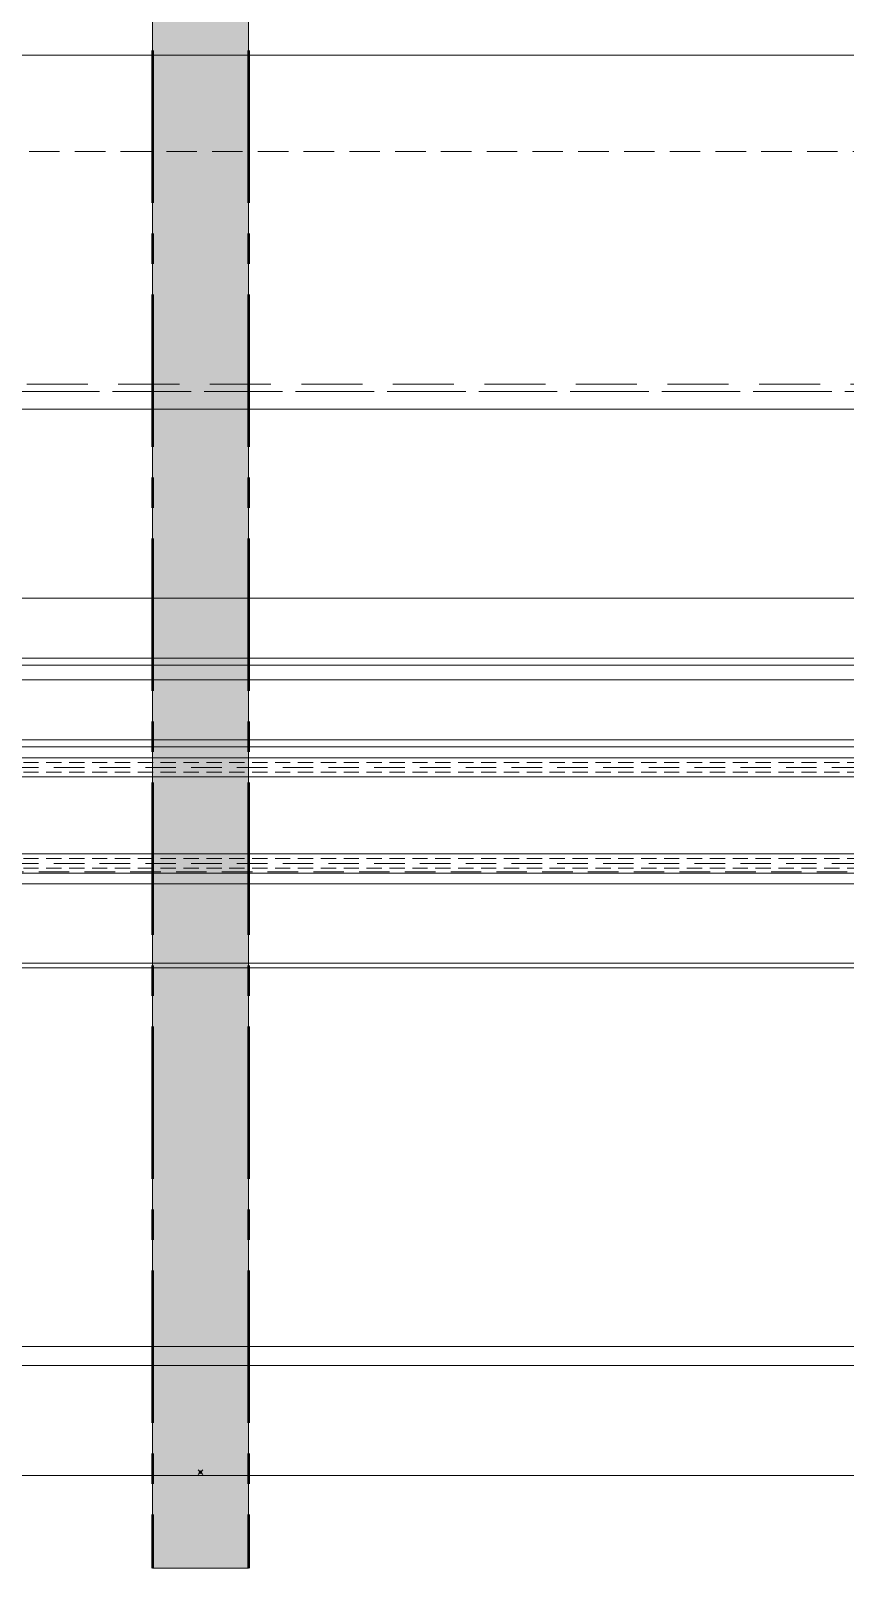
# Model space of a CAD drawing. Header units: millimetres. Extents: x -20000 to 230000, y -17405 to 24510.
# Drawn here: x 64964.7 to 65134.2, y -6097.1 to -5777 of the extents above; entities that cross this region are included whole.
import ezdxf
from ezdxf.enums import TextEntityAlignment as Align

# ---------------------------------------------------------------- set-up
doc = ezdxf.new("R2010")
doc.units = ezdxf.units.MM
doc.header["$PDMODE"] = 35
doc.header["$PDSIZE"] = 0.5
doc.linetypes.add('AXES', pattern=[50.8, 31.75, -6.35, 6.35, -6.35])
doc.linetypes.add('CACHE', pattern=[9.525, 6.35, -3.175])
doc.layers.get('0').update_dxf_attribs({"lineweight": 13})
doc.layers.add('0 - Invisible', color=43, linetype='Continuous', lineweight=0, plot=False)
for name, color, linetype, lineweight in [('1 - Aluminium', 150, 'Continuous', 13), ('1 - Axe', 1, 'AXES', 0), ('1 - INTERROMPU', 253, 'CACHE', 13), ('1 - PVC', 7, 'Continuous', 13), ('1 - Vitrage', 252, 'Continuous', 13)]:
    doc.layers.add(name, color=color, linetype=linetype, lineweight=lineweight)
doc.layers.add('1 - Cache', color=7, linetype='Continuous', lineweight=0, true_color=0xffffff)
doc.styles.get("Standard").update_dxf_attribs({"font": 'ARIALUNI.TTF'})

# ---------------------------------------------------------------- blocks, each defined once
blk = doc.blocks.new('*U802')
at = {"layer": '1 - PVC', "linetype": 'ByBlock'}
blk.add_lwpolyline([(-340, 98), (340, 98)], dxfattribs=at)
for tag, p in [('PA1', (-320, 103)), ('PA2', (320, 103))]:
    blk.add_attdef(tag, text='', height=4).set_placement(p, align=Align.MIDDLE_CENTER)
blk = doc.blocks.new('*U798')
at = {"layer": '1 - Aluminium', "linetype": 'CACHE', "ltscale": 2}
blk.add_lwpolyline([(338.5, 0), (-338.5, 0), (-338.5, 70)], dxfattribs=at)
blk.add_lwpolyline([(338.5, 1.5), (-338.5, 1.5), (-338.5, 0), (338.5, 0)], close=True, dxfattribs=at)
blk = doc.blocks.new('*U804')
at = {"layer": '1 - PVC'}
for p, q in [((9, -1), (9, 518)), ((8, 512), (8, 5)), ((-51, 501.88), (-51, 15.12)), ((-38.5, 20), (-38.5, 497)), ((-37, 497), (-37, 20)), ((-8.5, 18), (-8.5, 499))]:
    blk.add_line(p, q, dxfattribs=at)
at = {"layer": '1 - Vitrage', "linetype": 'CACHE', "ltscale": 0.5}
for p, q in [((-33.75, 510.56), (-33.75, 6.44)), ((-31.75, 510.56), (-31.75, 6.44)), ((-13.75, 510.56), (-13.75, 6.44)), ((-11.75, 510.56), (-11.75, 6.44))]:
    blk.add_line(p, q, dxfattribs=at)
at = {"layer": '1 - Vitrage', "linetype": 'CACHE'}
for p, q in [((-32.75, 510.56), (-32.75, 6.44)), ((-12.75, 510.56), (-12.75, 6.44))]:
    blk.add_line(p, q, dxfattribs=at)
at = {"layer": '1 - Vitrage'}
for points in [[(-34.75, 510.56), (-30.75, 510.56), (-30.75, 6.44), (-34.75, 6.44)], [(-10.75, 510.56), (-14.75, 510.56), (-14.75, 6.44), (-10.75, 6.44)]]:
    blk.add_lwpolyline(points, close=True, dxfattribs=at)
blk = doc.blocks.new('*U803')
at = {"layer": '1 - PVC'}
for p, q in [((15.12, 60), (595.88, 60)), ((591, 47.5), (20, 47.5)), ((20, 46), (591, 46))]:
    blk.add_line(p, q, dxfattribs=at)
blk = doc.blocks.new('*U840')
at = {"layer": '1 - PVC', "linetype": 'ByBlock'}
for p, q in [((737, 1.3), (8, 1.3)), ((6.9, -193.8), (738.1, -193.8)), ((738.1, -197.82), (6.9, -197.82)), ((15, -220.66), (730, -220.66))]:
    blk.add_line(p, q, dxfattribs=at)
blk = doc.blocks.new('*U810')
at = {"layer": '1 - Cache'}
blk.add_hatch(color=256, dxfattribs=at).paths.add_polyline_path([(-10, 20), (-10, -550), (10, -550), (10, 20)])
at = {"layer": '0 - Invisible'}
blk.add_lwpolyline([(-10, 20), (-10, -550), (10, -550), (10, 20)], close=True, dxfattribs=at)
blk.add_point((0, -530), dxfattribs=at)
at = {"layer": '1 - Axe', "lineweight": 50}
for p, q in [((-10, 20), (-10, -550)), ((10, 20), (10, -550))]:
    blk.add_line(p, q, dxfattribs=at)

msp = doc.modelspace()

# ---------------------------------------------------------------- linework, layer by layer
at = {"layer": '1 - INTERROMPU'}
msp.add_line((64642.5, -5952.07), (65357.5, -5952.07), dxfattribs=at)
msp.add_lwpolyline([(64650, -5832.07), (64650, -5832.07), (64650, -5802.07), (65350, -5802.07), (65350, -5832.07), (65350, -5832.07), (65350, -5852.07), (64650, -5852.07)], close=True, dxfattribs=at)

# ---------------------------------------------------------------- block references
for name, p in [('*U810', (65000, -5547.07)), ('*U798', (65000, -5852.07)), ('*U802', (65000, -5880.07)), ('*U840', (64627.5, -5857.07)), ('*U803', (64694.5, -5955.07))]:
    msp.add_blockref(name, p)
at = {"rotation": 270}
msp.add_blockref('*U804', (64741.5, -5963.07), dxfattribs=at)

doc.saveas('drawing.dxf')
